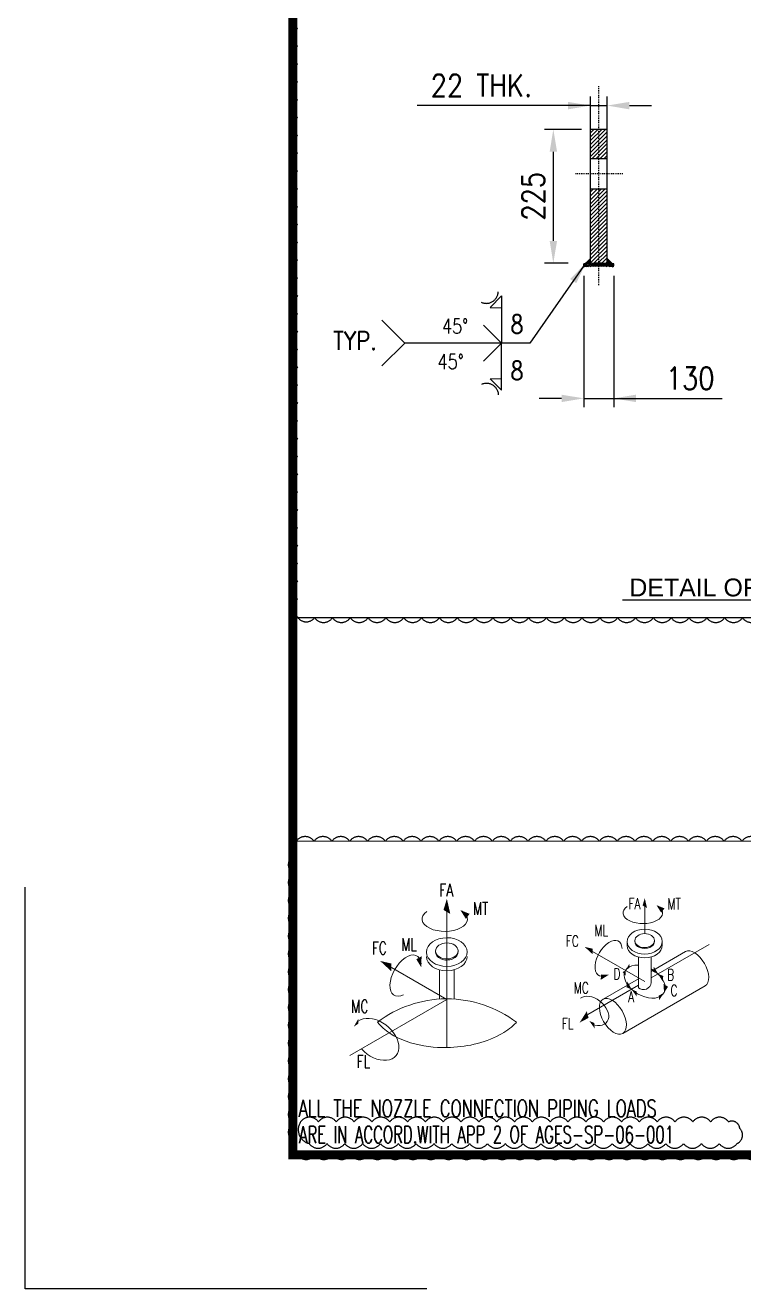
# Model space of a CAD drawing. Header units: inches. Extents: x -100737 to -99065, y -38026 to -37432.
# Drawn here: x -100737 to -100656.4, y -38026.3 to -37884.6 of the extents above; entities that cross this region are included whole.
import ezdxf
from ezdxf.enums import TextEntityAlignment as Align

# ---------------------------------------------------------------- set-up
doc = ezdxf.new("R2010")
doc.units = ezdxf.units.IN
doc.header["$LTSCALE"] = 200
doc.header["$MEASUREMENT"] = 0
doc.linetypes.add('CENTER', pattern=[2, 1.25, -0.25, 0.25, -0.25])
doc.linetypes.add('DASHED', pattern=[0.75, 0.5, -0.25])
for name, color, linetype in [('BORDER1', 3, 'Continuous'), ('BORDER2', 7, 'Continuous'), ('CENTER', 1, 'CENTER'), ('DIMENSION', 8, 'Continuous'), ('EQPT', 6, 'Continuous'), ('MIS', 7, 'Continuous'), ('OBJ', 7, 'Continuous'), ('text', 3, 'Continuous'), ('WELD', 5, 'Continuous'), ('WELDSYM', 7, 'Continuous')]:
    doc.layers.add(name, color=color, linetype=linetype)
doc.layers.add('EQUIPMENT', color=4, linetype='Continuous', lineweight=13)
doc.layers.add('OBJECT', color=7, linetype='Continuous', lineweight=18)
doc.styles.add('ARIAL', font='arial.ttf')
doc.styles.add('ROMANC', font='ROMANC', dxfattribs={"height": 5})
doc.styles.add('ROMANS', font='romans.shx', dxfattribs={"width": 0.85})
doc.styles.add('ROMANT', font='romant.shx')
doc.styles.add('RS', font='ROMANS.shx', dxfattribs={"width": 0.8})
doc.styles.get("Standard").update_dxf_attribs({"font": 'romans.shx'})
doc.dimstyles.new('VEP-8', dxfattribs={"dimscale": 0, "dimtxt": 2.5, "dimasz": 2.5, "dimexe": 1, "dimexo": 1, "dimgap": 1, "dimtad": 1, "dimdec": 0, "dimlfac": 15, "dimzin": 9, "dimdsep": 46, "dimtxsty": 'ROMANS', "dimcen": 0, "dimclrd": 256, "dimclre": 256, "dimclrt": 3, "dimadec": 0, "dimazin": 2, "dimtfac": 1, "dimtdec": 1, "dimtmove": 0, "dimatfit": 3, "dimfxl": 1, "dimlwd": -1, "dimlwe": -1, "dimarcsym": 1})
doc.dimstyles.new('VEP-8$0', dxfattribs={"dimscale": 0, "dimtxt": 2.5, "dimasz": 2.5, "dimexe": 1, "dimexo": 1, "dimgap": 1, "dimtad": 1, "dimdec": 0, "dimlfac": 15, "dimzin": 9, "dimdsep": 46, "dimtxsty": 'ROMANS', "dimcen": 0, "dimclrd": 256, "dimclre": 256, "dimclrt": 3, "dimadec": 0, "dimazin": 2, "dimtfac": 1, "dimtdec": 1, "dimtmove": 0, "dimatfit": 3, "dimfxl": 1, "dimlwd": -1, "dimlwe": -1, "dimarcsym": 1})

# ---------------------------------------------------------------- blocks, each defined once
blk = doc.blocks.new('*U110')
at = {"layer": 'BORDER1', "color": 154, "true_color": 0x1859a9, "const_width": 1}
blk.add_lwpolyline([(0, 564), (796, 564), (796, 0), (0, 0)], close=True, dxfattribs=at)
at = {"layer": 'BORDER2'}
blk.add_lwpolyline([(15, -15), (-30, -15), (-30, 30)], dxfattribs=at)
at = {"layer": 'BORDER2', "flags": 8}
for tag, height, style, p in [('REV-B', 2.7, 'ROMANS', (662.76, 125.68)), ('REV-A', 2.7, 'ROMANS', (662.76, 118.68)), ('RE-B', 7, 'ROMANT', (745.34, 6.15))]:
    blk.add_attdef(tag, text='', height=height, dxfattribs=dict(at, style=style)).set_placement(p, align=Align.CENTER)
at = {"layer": 'BORDER2', "style": 'ROMANS', "width": 4.59626}
for tag, p, p2 in [('DATE-B', (668.47, 125.68), (681.47, 125.68)), ('DATE-A', (668.47, 118.68), (681.47, 118.68))]:
    blk.add_attdef(tag, text='', height=2.7, dxfattribs=at).set_placement(p, p2, align=Align.FIT)
at = {"layer": 'BORDER2'}
for tag, height, style, p in [('DRN-B', 2.7, 'ROMANS', (689.55, 125.68)), ('CHD-B', 2.7, 'ROMANS', (701.61, 125.68)), ('APD-B', 2.7, 'ROMANS', (713.32, 125.68)), ('DRN-A', 2.7, 'ROMANS', (689.55, 118.68)), ('CHD-A', 2.7, 'ROMANS', (701.61, 118.68)), ('APD-A', 2.7, 'ROMANS', (713.32, 118.68)), ('CONS_CONT_VEND', 3.5, 'ROMANC', (726, 61.94))]:
    blk.add_attdef(tag, text='', height=height, dxfattribs=dict(at, style=style)).set_placement(p, align=Align.CENTER)
at = {"layer": 'BORDER2', "style": 'ROMANS', "width": 0.8}
for tag, p, height in [('1:X', (670.77, 103.49), 3), ('LOC', (709.61, 103.49), 3), ('PROJ_NO', (774.84, 103.49), 3), ('CONS_DRG_NO', (681.74, 53.26), 2.5)]:
    blk.add_attdef(tag, p, '', height=height, dxfattribs=at)
at = {"layer": 'BORDER2', "lineweight": 30, "width": 0.8, "flags": 104}
for tag, p in [('COMMENTS-B', (720.22, 127.5)), ('COMMENTS-A', (720.22, 120.5))]:
    blk.add_attdef(tag, text='', height=2.2, dxfattribs=at).set_placement(p, align=Align.MIDDLE_LEFT)
at = {"layer": 'BORDER2', "style": 'ROMANS', "width": 0.8}
for tag, p in [('PROJECT_TITLE_1', (726, 45.91)), ('PROJECT_TITLE_2', (726, 40.58))]:
    blk.add_attdef(tag, text='', height=3.5, dxfattribs=at).set_placement(p, align=Align.MIDDLE)
at = {"layer": 'BORDER2', "style": 'ROMANT', "width": 0.8}
for tag, p in [('DRG_TITLE_1', (726, 29.73)), ('DRG_TITLE_2', (726, 23.03)), ('DRG_TITLE_3', (726, 16.33))]:
    blk.add_attdef(tag, text='', height=4, dxfattribs=at).set_placement(p, align=Align.CENTER)
at = {"layer": 'BORDER2', "style": 'ROMANT'}
for tag, p in [('AR', (668.95, 6.15)), ('PA', (683.03, 6.15)), ('DC', (697.09, 6.15)), ('TS', (775.94, 6.15))]:
    blk.add_attdef(tag, p, '', height=7, dxfattribs=at)
for tag, p in [('SRNO', (736.79, 6.15)), ('SH', (771.83, 6.2))]:
    blk.add_attdef(tag, text='', height=7, dxfattribs=at).set_placement(p, align=Align.RIGHT)
at = {"layer": 'BORDER2', "style": 'ROMANS', "flags": 2}
blk.add_attdef('TB_VERSION', text='', height=2, dxfattribs=at).set_placement((1, -1), align=Align.TOP_LEFT)
blk = doc.blocks.new('*D196')
at = {"layer": 'Defpoints', "color": 0, "transparency": 16777216}
for p in [(-100671.71, -37893.59), (-100673.58, -37901.87), (-100671.71, -37901.87)]:
    blk.add_point(p, dxfattribs=at)
at = {"layer": 'DIMENSION', "transparency": 16777216}
for p, q in [((-100673.58, -37893.59), (-100693.03, -37893.59)), ((-100676.08, -37893.59), (-100678.58, -37893.59)), ((-100673.58, -37900.87), (-100673.58, -37892.59)), ((-100673.58, -37893.59), (-100671.71, -37893.59)), ((-100671.71, -37900.87), (-100671.71, -37892.59)), ((-100669.21, -37893.59), (-100666.71, -37893.59))]:
    blk.add_line(p, q, dxfattribs=at)
for points in [[(-100676.08, -37894.01), (-100676.08, -37893.18), (-100673.58, -37893.59)], [(-100669.21, -37893.18), (-100669.21, -37894.01), (-100671.71, -37893.59)]]:
    blk.add_solid(points, dxfattribs=at)
at = {"layer": 'DIMENSION', "color": 3, "linetype": 'DASHED', "ltscale": 10, "transparency": 16777216, "insert": (-100685.8, -37891.34), "char_height": 2.5, "attachment_point": 5, "style": 'ROMANS'}
blk.add_mtext('22 THK.', dxfattribs=at)
blk = doc.blocks.new('*D197')
at = {"layer": 'Defpoints', "color": 0, "transparency": 16777216}
for p in [(-100674.32, -37911.68), (-100670.97, -37911.68), (-100670.97, -37926.42)]:
    blk.add_point(p, dxfattribs=at)
at = {"layer": 'DIMENSION', "transparency": 16777216}
for p, q in [((-100674.32, -37912.68), (-100674.32, -37927.42)), ((-100670.97, -37912.68), (-100670.97, -37927.42)), ((-100676.82, -37926.42), (-100679.32, -37926.42)), ((-100674.32, -37926.42), (-100670.97, -37926.42)), ((-100670.97, -37926.42), (-100658.81, -37926.42)), ((-100668.47, -37926.42), (-100665.97, -37926.42))]:
    blk.add_line(p, q, dxfattribs=at)
for points in [[(-100676.82, -37926.84), (-100676.82, -37926.01), (-100674.32, -37926.42)], [(-100668.47, -37926.01), (-100668.47, -37926.84), (-100670.97, -37926.42)]]:
    blk.add_solid(points, dxfattribs=at)
at = {"layer": 'DIMENSION', "color": 3, "linetype": 'DASHED', "ltscale": 10, "transparency": 16777216, "insert": (-100662.39, -37924.17), "char_height": 2.5, "attachment_point": 5, "style": 'ROMANS'}
blk.add_mtext('130', dxfattribs=at)
blk = doc.blocks.new('*D205')
at = {"layer": 'Defpoints', "color": 0, "transparency": 16777216}
for p in [(-100673.58, -37896.26), (-100677.74, -37911.26), (-100675.07, -37911.26)]:
    blk.add_point(p, dxfattribs=at)
at = {"layer": 'DIMENSION', "transparency": 16777216}
for p, q in [((-100674.58, -37896.26), (-100678.74, -37896.26)), ((-100677.74, -37898.76), (-100677.74, -37908.76)), ((-100676.07, -37911.26), (-100678.74, -37911.26))]:
    blk.add_line(p, q, dxfattribs=at)
for points in [[(-100677.32, -37898.76), (-100678.15, -37898.76), (-100677.74, -37896.26)], [(-100678.15, -37908.76), (-100677.32, -37908.76), (-100677.74, -37911.26)]]:
    blk.add_solid(points, dxfattribs=at)
at = {"layer": 'DIMENSION', "color": 3, "linetype": 'DASHED', "ltscale": 10, "transparency": 16777216, "insert": (-100679.99, -37903.76), "char_height": 2.5, "attachment_point": 5, "rotation": 90, "style": 'ROMANS'}
blk.add_mtext('225', dxfattribs=at)

msp = doc.modelspace()

# ---------------------------------------------------------------- hatches: boundary and pattern name
at = {"layer": 'DIMENSION', "linetype": 'DASHED', "ltscale": 10}
h = msp.add_hatch(dxfattribs=at)
h.set_pattern_fill('ANSI31', color=256, scale=2.5)
h.paths.add_polyline_path([(-100673.58, -37902.96), (-100673.58, -37910.728), (-100673.58, -37911.286, -0.013517), (-100672.644, -37911.26), (-100672.644, -37902.96)])
h.paths.add_polyline_path([(-100672.644, -37902.96), (-100672.644, -37911.26, -0.013517), (-100671.707, -37911.286), (-100671.707, -37902.96)])
h.paths.add_polyline_path([(-100673.58, -37896.26), (-100673.58, -37899.56), (-100672.644, -37899.56), (-100672.644, -37896.26)])
h.paths.add_polyline_path([(-100672.644, -37896.26), (-100672.644, -37899.56), (-100671.707, -37899.56), (-100671.707, -37896.26)])
h = msp.add_hatch(dxfattribs=at)
h.set_pattern_fill('ANSI31', color=2, angle=110)
h.set_pattern_definition([(155, (-138489.35597, 62749.72871), (-0.05282728272, -0.11328847338), [])])
h.paths.add_polyline_path([(-100672.644, -37911.594, -0.0246413), (-100670.971, -37911.676), (-100670.958, -37911.342, 0.0243648), (-100672.644, -37911.26)])
h.paths.add_polyline_path([(-100674.316, -37911.676, -0.0246413), (-100672.644, -37911.594), (-100672.644, -37911.26, 0.0243648), (-100674.33, -37911.342)])
h.paths.add_polyline_path([(-100670.238, -37922.044), (-100676.649, -37922.044), (-100676.649, -37918.294), (-100670.238, -37918.294)], flags=9)
h.paths.add_polyline_path([(-100670.238, -37922.044), (-100676.649, -37922.044), (-100676.649, -37918.294), (-100670.238, -37918.294)], flags=9)
at = {"layer": 'WELD'}
h = msp.add_hatch(dxfattribs=at)
h.set_pattern_fill('ANSI37', color=256, scale=0.333333, angle=90)
h.set_pattern_definition([(135, (-138489.355974, 62760.14066), (-0.02946278255, -0.02946278255), []), (225, (-138489.355974, 62760.14066), (0.02946278255, -0.02946278255), [])])
h.paths.add_polyline_path([(-100671.101, -37911.329), (-100671.707, -37910.723), (-100671.707, -37911.286, -0.0087675)])
h.paths.add_polyline_path([(-100673.58, -37910.728), (-100674.181, -37911.329, -0.0086901), (-100673.58, -37911.286)])

# ---------------------------------------------------------------- linework, layer by layer
for p, q in [((-100673.58, -37911.286), (-100673.58, -37896.26)), ((-100671.707, -37911.286), (-100671.707, -37896.26)), ((-100673.58, -37910.728), (-100674.181, -37911.329)), ((-100671.707, -37910.723), (-100671.101, -37911.329)), ((-100674.316, -37911.676), (-100674.33, -37911.342)), ((-100670.971, -37911.676), (-100670.958, -37911.342))]:
    msp.add_line(p, q)
for radius, start, end in [(17.333, 84.41711, 95.58289), (17, 84.35377, 95.64623)]:
    msp.add_arc((-100672.644, -37928.594), radius, start, end)
at = {"layer": 'CENTER', "linetype": 'CENTER', "ltscale": 0.0001}
for p, q in [((-100672.644, -37913.72), (-100672.644, -37891.406)), ((-100669.955, -37901.26), (-100675.332, -37901.26))]:
    msp.add_line(p, q, dxfattribs=at)
at = {"layer": 'DIMENSION', "color": 0, "linetype": 'DASHED', "ltscale": 10}
for p, q in [((-100671.707, -37896.26), (-100673.58, -37896.26)), ((-100671.707, -37899.56, -1.028), (-100673.58, -37899.56, -1.028)), ((-100671.707, -37902.96, -1.028), (-100673.58, -37902.96, -1.028))]:
    msp.add_line(p, q, dxfattribs=at)
at = {"layer": 'DIMENSION', "color": 7, "linetype": 'DASHED'}
for p, q in [((-100683.542, -37914.935), (-100684.837, -37916.23)), ((-100683.542, -37914.935), (-100683.542, -37920.225)), ((-100684.837, -37916.23), (-100683.542, -37916.268)), ((-100685.556, -37918.211), (-100683.542, -37920.225)), ((-100685.556, -37922.239), (-100683.542, -37920.225)), ((-100683.542, -37925.515), (-100683.542, -37920.225)), ((-100684.837, -37924.221), (-100683.542, -37924.183)), ((-100683.542, -37925.515), (-100684.837, -37924.221))]:
    msp.add_line(p, q, dxfattribs=at)
at = {"layer": 'DIMENSION'}
msp.add_line((-100572.054, -37951.025), (-100706.428, -37951.025), dxfattribs=at)
at = {"layer": 'DIMENSION', "color": 252, "lineweight": 15}
for p, q in [((-100667.479, -37986.446, 1.229), (-100667.479, -37983.011, 1.229)), ((-100689.679, -37983.986, 2.77), (-100689.679, -37999.213, 2.77)), ((-100673.333, -37988.441, 1.229), (-100667.479, -37991.821, 1.229)), ((-100666.761, -37991.406, 1.229), (-100660.247, -37987.645, 1.229)), ((-100695.897, -37990.237, 2.77), (-100689.679, -37993.828, 2.77)), ((-100673.886, -37995.519, 1.229), (-100668.198, -37992.235, 1.229)), ((-100689.679, -37993.828, 2.77), (-100700.582, -38000.119, 2.77))]:
    msp.add_line(p, q, dxfattribs=at)
at = {"layer": 'DIMENSION', "color": 6, "linetype": 'DASHED', "ltscale": 10}
for points in [[(-100654.518, -37951.025, -0.5206), (-100656.518, -37951.025, -0.5206), (-100658.518, -37951.025, -0.5206), (-100660.518, -37951.025, -0.5206), (-100662.518, -37951.025, -0.5206), (-100664.518, -37951.025, -0.5206), (-100666.518, -37951.025, -0.5206), (-100668.518, -37951.025, -0.5206), (-100670.518, -37951.025, -0.5206), (-100672.518, -37951.025, -0.5206), (-100674.518, -37951.025, -0.5206), (-100676.518, -37951.025, -0.5206), (-100678.518, -37951.025, -0.5206), (-100680.518, -37951.025, -0.5206), (-100682.518, -37951.025, -0.5206), (-100684.518, -37951.025, -0.5206), (-100686.518, -37951.025, -0.5206), (-100688.518, -37951.025, -0.5206), (-100690.518, -37951.025, -0.5206), (-100692.518, -37951.025, -0.5206), (-100694.518, -37951.025, -0.5206), (-100696.518, -37951.025, -0.5206), (-100698.518, -37951.025, -0.5206), (-100700.518, -37951.025, -0.5206), (-100702.518, -37951.025, -0.5206), (-100704.518, -37951.025, -0.5206), (-100706.428, -37950.936, -0.5206), (-100706.428, -37948.936, -0.5206), (-100706.428, -37946.936, -0.5206), (-100706.428, -37944.936, -0.5206), (-100706.428, -37942.936, -0.5206), (-100706.428, -37940.936, -0.5206), (-100706.428, -37938.936, -0.5206), (-100706.428, -37936.936, -0.5206), (-100706.428, -37934.936, -0.5206), (-100706.428, -37932.936, -0.5206), (-100706.428, -37930.936, -0.5206), (-100706.428, -37928.936, -0.5206), (-100706.428, -37926.936, -0.5206), (-100706.428, -37924.936, -0.5206), (-100706.428, -37922.936, -0.5206), (-100706.428, -37920.936, -0.5206), (-100706.428, -37918.936, -0.5206), (-100706.428, -37916.936, -0.5206), (-100706.428, -37914.936, -0.5206), (-100706.428, -37912.936, -0.5206), (-100706.428, -37910.936, -0.5206), (-100706.428, -37908.936, -0.5206), (-100706.428, -37906.936, -0.5206), (-100706.428, -37904.936, -0.5206), (-100706.428, -37902.936, -0.5206), (-100706.428, -37900.936, -0.5206), (-100706.428, -37898.936, -0.5206), (-100706.428, -37896.936, -0.5206), (-100706.428, -37894.936, -0.5206), (-100706.428, -37892.936, -0.5206), (-100706.428, -37890.936, -0.5206), (-100706.428, -37888.936, -0.5206), (-100706.428, -37886.936, -0.5206), (-100706.428, -37884.936, -0.5206), (-100706.428, -37881.863, -0.5206)], [(-100654.479, -38011.246, -0.5206), (-100656.479, -38011.246, -0.5206), (-100658.479, -38011.246, -0.5206), (-100660.479, -38011.246, -0.5206), (-100662.479, -38011.246, -0.5206), (-100664.479, -38011.246, -0.5206), (-100666.479, -38011.246, -0.5206), (-100668.479, -38011.246, -0.5206), (-100670.479, -38011.246, -0.5206), (-100672.479, -38011.246, -0.5206), (-100674.479, -38011.246, -0.5206), (-100676.479, -38011.246, -0.5206), (-100678.479, -38011.246, -0.5206), (-100680.479, -38011.246, -0.5206), (-100682.479, -38011.246, -0.5206), (-100684.479, -38011.246, -0.5206), (-100686.479, -38011.246, -0.5206), (-100688.479, -38011.246, -0.5206), (-100690.479, -38011.246, -0.5206), (-100692.479, -38011.246, -0.5206), (-100694.479, -38011.246, -0.5206), (-100696.479, -38011.246, -0.5206), (-100698.479, -38011.246, -0.5206), (-100700.479, -38011.246, -0.5206), (-100702.479, -38011.246, -0.5206), (-100704.479, -38011.246, -0.5206), (-100706.479, -38011.246, -0.5206), (-100706.948, -38009.714, -0.5206), (-100706.948, -38007.714, -0.5206), (-100706.948, -38005.714, -0.5206), (-100706.948, -38003.714, -0.5206), (-100706.948, -38001.714, -0.5206), (-100706.948, -37999.714, -0.5206), (-100706.948, -37997.714, -0.5206), (-100706.948, -37995.714, -0.5206), (-100706.948, -37993.714, -0.5206), (-100706.948, -37991.714, -0.5206), (-100706.948, -37989.714, -0.5206), (-100706.948, -37987.714, -0.5206), (-100706.948, -37985.714, -0.5206), (-100706.948, -37983.714, -0.5206), (-100706.948, -37981.714, -0.5206), (-100706.948, -37979.714, -0.5206), (-100706.948, -37977.714, -0.5206), (-100706.578, -37976.084, -0.5206), (-100704.578, -37976.084, -0.5206), (-100702.578, -37976.084, -0.5206), (-100700.578, -37976.084, -0.5206), (-100698.578, -37976.084, -0.5206), (-100696.578, -37976.084, -0.5206), (-100694.578, -37976.084, -0.5206), (-100692.578, -37976.084, -0.5206), (-100690.578, -37976.084, -0.5206), (-100688.578, -37976.084, -0.5206), (-100686.578, -37976.084, -0.5206), (-100684.578, -37976.084, -0.5206), (-100682.578, -37976.084, -0.5206), (-100680.578, -37976.084, -0.5206), (-100678.578, -37976.084, -0.5206), (-100676.578, -37976.084, -0.5206), (-100674.578, -37976.084, -0.5206), (-100672.578, -37976.084, -0.5206), (-100670.578, -37976.084, -0.5206), (-100668.578, -37976.084, -0.5206), (-100666.578, -37976.084, -0.5206), (-100664.578, -37976.084, -0.5206), (-100662.578, -37976.084, -0.5206), (-100660.578, -37976.084, -0.5206), (-100658.578, -37976.084, -0.5206), (-100656.578, -37976.084, -0.5206), (-100654.578, -37976.084, -0.5206)]]:
    msp.add_lwpolyline(points, format="xyb", dxfattribs=at)
msp.add_lwpolyline([(-100706.089, -38007.549, -0.5206), (-100704.089, -38007.549, -0.5206), (-100702.089, -38007.549, -0.5206), (-100700.089, -38007.549, -0.5206), (-100698.089, -38007.549, -0.5206), (-100696.089, -38007.549, -0.5206), (-100694.089, -38007.549, -0.5206), (-100692.089, -38007.549, -0.5206), (-100690.089, -38007.549, -0.5206), (-100688.089, -38007.549, -0.5206), (-100686.089, -38007.549, -0.5206), (-100684.089, -38007.549, -0.5206), (-100682.089, -38007.549, -0.5206), (-100680.089, -38007.549, -0.5206), (-100678.089, -38007.549, -0.5206), (-100676.089, -38007.549, -0.5206), (-100674.089, -38007.549, -0.5206), (-100672.089, -38007.549, -0.5206), (-100670.089, -38007.549, -0.5206), (-100668.089, -38007.549, -0.5206), (-100666.089, -38007.549, -0.5206), (-100664.089, -38007.549, -0.5206), (-100662.089, -38007.549, -0.5206), (-100660.089, -38007.549, -0.5206), (-100658.089, -38007.549, -0.5206), (-100656.824, -38008.285, -0.5206), (-100657.129, -38009.981, -0.5206), (-100659.129, -38009.981, -0.5206), (-100661.129, -38009.981, -0.5206), (-100663.129, -38009.981, -0.5206), (-100665.129, -38009.981, -0.5206), (-100667.129, -38009.981, -0.5206), (-100669.129, -38009.981, -0.5206), (-100671.129, -38009.981, -0.5206), (-100673.129, -38009.981, -0.5206), (-100675.129, -38009.981, -0.5206), (-100677.129, -38009.981, -0.5206), (-100679.129, -38009.981, -0.5206), (-100681.129, -38009.981, -0.5206), (-100683.129, -38009.981, -0.5206), (-100685.129, -38009.981, -0.5206), (-100687.129, -38009.981, -0.5206), (-100689.129, -38009.981, -0.5206), (-100691.129, -38009.981, -0.5206), (-100693.129, -38009.981, -0.5206), (-100695.129, -38009.981, -0.5206), (-100697.129, -38009.981, -0.5206), (-100699.129, -38009.981, -0.5206), (-100701.129, -38009.981, -0.5206), (-100703.129, -38009.981, -0.5206), (-100705.129, -38009.981, -0.5206)], format="xyb", close=True, dxfattribs=at)
at = {"layer": 'DIMENSION', "color": 7, "linetype": 'DASHED'}
for centre, start, end in [((-100685.277, -37914.407), 245.43833, 357.29812), ((-100685.231, -37926.103), 2.70188, 114.56167)]:
    msp.add_arc(centre, 1.36, start, end, dxfattribs=at)
at = {"layer": 'DIMENSION', "color": 252, "lineweight": 15}
for centre, major_axis, ratio, start_param, end_param in [((-100689.92, -37984.806, 2.77), (-2.547, 0), 0.542969, -0.6508421, 3.8370567), ((-100667.689, -37984.119, 1.229), (-2.211, 0), 0.542969, -0.6508421, 3.8370567), ((-100694.319, -37991.149, 2.77), (-1.274, -2.206), 0.542969, 2.4907506, 6.9786494), ((-100667.479, -37991.821, 1.229), (-2.161, 1.248), 0.6379394, -0.900792, 4.7481778), ((-100673.29, -37995.102, 0.5), (-1.547, 1.273), 0.6715952, 8.3074851, 12.4171755), ((-100697.602, -37998.295, 1.724), (-2.219, 1.827), 0.6715952, 7.6399143, 12.4171755)]:
    msp.add_ellipse(centre, major_axis=major_axis, ratio=ratio, start_param=start_param, end_param=end_param, dxfattribs=at)
at = {"layer": 'DIMENSION', "color": 252, "lineweight": 15, "extrusion": (0, 0, -1)}
msp.add_ellipse((-100671.545, -37989.199, 0.485), major_axis=(1.105, 1.915), ratio=0.542969, start_param=2.4907506, end_param=6.9786494, dxfattribs=at)
at = {"layer": 'DIMENSION', "color": 252, "lineweight": 15}
for points in [[(-100689.679, -37982.536, 2.77), (-100690.061, -37983.787, 2.77), (-100689.296, -37984.228, 2.77)], [(-100667.479, -37982.469, 1.229), (-100667.728, -37983.283, 1.229), (-100667.231, -37983.57, 1.229)], [(-100687.554, -37984.781, 2.77), (-100687.134, -37984.225, 2.77), (-100688.165, -37983.803, 2.77)], [(-100665.635, -37984.098, 1.229), (-100665.27, -37983.616, 1.229), (-100666.166, -37983.25, 1.229)], [(-100674.221, -37987.929, 1.229), (-100673.333, -37988.134, 1.229), (-100673.333, -37988.749, 1.229)], [(-100697.171, -37989.502, 2.77), (-100695.897, -37989.796, 2.77), (-100695.897, -37990.679, 2.77)], [(-100693.109, -37989.321, 2.77), (-100692.517, -37988.978, 2.77), (-100692.558, -37990.206, 2.77)], [(-100669.202, -37989.805, 1.229), (-100669.186, -37990.263, 1.229), (-100669.641, -37990.573, 1.229)], [(-100666.551, -37990.723, 1.229), (-100666.458, -37990.161, 1.229), (-100665.978, -37990.959, 1.229)], [(-100672.409, -37991.023, 0.485), (-100672.41, -37991.617, 0.485), (-100671.505, -37991.052, 0.485)], [(-100669.955, -37990.752, 1.229), (-100669.643, -37991.207, 1.229), (-100669.641, -37990.573, 1.229)], [(-100665.406, -37991.194, 1.229), (-100665.467, -37991.823, 1.229), (-100665.978, -37990.959, 1.229)], [(-100669.538, -37992.455, 1.229), (-100669.43, -37991.8, 1.229), (-100668.965, -37992.69, 1.229)], [(-100668.393, -37992.925, 1.229), (-100668.374, -37993.508, 1.229), (-100668.965, -37992.69, 1.229)], [(-100665.383, -37992.101, 1.229), (-100664.863, -37992.394, 1.229), (-100665.318, -37993.068, 1.229)], [(-100665.907, -37993.394, 1.229), (-100665.865, -37993.884, 1.229), (-100665.318, -37993.068, 1.229)], [(-100674.789, -37996.422, 1.229), (-100673.787, -37995.889, 1.229), (-100673.985, -37995.149, 1.229)], [(-100699.624, -37996.003, 1.724), (-100699.605, -37996.531, 1.724), (-100700.129, -37996.888, 1.724)], [(-100673.131, -37996.47, 0.5), (-100673.113, -37997.053, 0.5), (-100673.703, -37996.235, 0.5)]]:
    msp.add_solid(points, dxfattribs=at)
at = {"layer": 'EQUIPMENT', "color": 8, "lineweight": 15, "ltscale": 75}
for p in [(-100696.972, -37917.663), (-100696.972, -37922.788)]:
    msp.add_line(p, (-100694.41, -37920.225), dxfattribs=at)
at = {"layer": 'MIS', "color": 1, "linetype": 'Continuous', "lineweight": 15}
for p, q in [((-100706.947, -38011.246, -0.417), (-100706.947, -37958.693, -0.417)), ((-100706.947, -38011.246), (-100706.947, -37965.272, -0.15)), ((-100706.948, -37976.084, -0.315), (-100536.473, -37976.085, -0.324))]:
    msp.add_line(p, q, dxfattribs=at)
at = {"layer": 'OBJ', "color": 4, "lineweight": 15}
for p, q in [((-100669.464, -37987.774, 1.229), (-100669.467, -37987.344, 1.229)), ((-100665.512, -37987.751, 1.229), (-100665.514, -37987.321, 1.229)), ((-100668.199, -37989.069, 1.229), (-100668.198, -37989.252, 1.229)), ((-100690.5, -37990.508, 2.77), (-100690.499, -37990.719, 2.77))]:
    msp.add_line(p, q, dxfattribs=at)
at = {"layer": 'OBJ', "lineweight": 15, "ltscale": 0.5}
for p, q in [((-100666.761, -37990.676, 1.229), (-100662.93, -37988.464, 1.229)), ((-100668.198, -37989.252, 1.229), (-100668.198, -37992.519, 1.229)), ((-100666.761, -37989.232, 1.229), (-100666.761, -37991.908, 1.229)), ((-100690.499, -37990.719, 2.77), (-100690.499, -37993.779, 2.77)), ((-100688.844, -37990.696, 2.77), (-100688.844, -37993.779, 2.77)), ((-100672.163, -37993.795, 1.229), (-100668.198, -37991.505, 1.229)), ((-100669.952, -37997.624, 1.229), (-100660.719, -37992.293, 1.229))]:
    msp.add_line(p, q, dxfattribs=at)
for centre, radius, start, end in [((-100667.637, -37991.843, 1.229), 0.878, 230.34384, 355.73517), ((-100689.679, -38006.608, 2.77), 12.855, 90.57431, 127.2588), ((-100689.679, -38006.608, 2.77), 12.855, 52.67568, 90)]:
    msp.add_arc(centre, radius, start, end, dxfattribs=at)
at = {"layer": 'OBJ', "color": 4, "lineweight": 15, "extrusion": (0, 0, -1)}
for centre, major_axis in [((-100667.49, -37987.333, 1.229), (1.976, 0.011)), ((-100689.684, -37988.508, 2.77), (2.277, 0.013)), ((-100667.491, -37987.225, 1.229), (1.102, 0.006)), ((-100689.684, -37988.384, 2.77), (1.27, 0.007))]:
    msp.add_ellipse(centre, major_axis=major_axis, ratio=0.7071068, dxfattribs=at)
for centre, major_axis, start_param, end_param in [((-100667.49, -37987.333, 1.229), (1.102, 0.006), -0.0690166, 3.2106092), ((-100689.684, -37988.508, 2.77), (1.27, 0.007), -0.0690166, 3.2106092), ((-100667.488, -37987.763, 1.229), (-1.976, -0.011), 3.1415927, 6.2831853), ((-100689.681, -37989.003, 2.77), (-2.277, -0.013), 3.1415927, 6.2831853)]:
    msp.add_ellipse(centre, major_axis=major_axis, ratio=0.7071068, start_param=start_param, end_param=end_param, dxfattribs=at)
at = {"layer": 'OBJ', "lineweight": 15, "ltscale": 0.5}
msp.add_ellipse((-100661.825, -37990.379, 1.229), major_axis=(-1.105, 1.915), ratio=0.542969, start_param=3.1415927, end_param=6.2831853, dxfattribs=at)
msp.add_ellipse((-100671.058, -37995.709, 1.229), major_axis=(-1.105, 1.915), ratio=0.542969, dxfattribs=at)
msp.add_open_spline([(-100697.461, -37996.376, 2.77), (-100697.368, -37996.487, 2.77), (-100695.53, -37998.545, 2.77), (-100690.161, -37999.759, 2.77), (-100684.878, -37998.592, 2.77), (-100682.465, -37997.02, 2.77), (-100681.936, -37996.444, 2.77), (-100681.884, -37996.385, 2.77)], degree=3, knots=[0, 0, 0, 0, 1.0665147, 20.3193304, 35.1210217, 40.2939211, 40.8700526, 40.8700526, 40.8700526, 40.8700526], dxfattribs=at)
at = {"layer": 'text', "color": 1, "lineweight": 15}
msp.add_line((-100706.947, -38011.246), (-100536.479, -38011.246), dxfattribs=at)
at = {"layer": 'WELDSYM', "color": 4, "lineweight": 15, "ltscale": 0.5}
for p, q in [((-100666.761, -37989.232, 1.229), (-100666.762, -37989.061, 1.229)), ((-100688.844, -37990.696, 2.77), (-100688.845, -37990.498, 2.77))]:
    msp.add_line(p, q, dxfattribs=at)

# ---------------------------------------------------------------- block references
at = {"layer": 'BORDER1', "lineweight": 9, "xscale": 1.000952843108604, "yscale": 1.000952843108604, "zscale": 1.000952843108604}
msp.add_blockref('*U110', (-100706.947, -38011.246), dxfattribs=at)

# ---------------------------------------------------------------- texts
at = {"layer": 'EQPT', "style": 'ARIAL'}
msp.add_text('%%U DETAIL OF LIFTING LUG', height=2, dxfattribs=at).set_placement((-100669.984, -37948.626, -2.997))
at = {"layer": 'OBJECT', "color": 3, "lineweight": 15, "style": 'RS', "width": 0.85}
msp.add_text('TYP.', height=2.0714, dxfattribs=at).set_placement((-100702.436, -37920.985))
at = {"layer": 'OBJECT', "color": 3, "lineweight": 15, "style": 'RS'}
for s, width, p in [('ALL THE NOZZLE CONNECTION PIPING LOADS', 0.7, (-100706.298, -38006.035, 0.085)), ('ARE IN ACCORD.WITH APP 2 OF AGES-SP-06-001', 0.64, (-100706.258, -38008.972, 0.085))]:
    msp.add_text(s, height=1.90451, dxfattribs=dict(at, width=width)).set_placement(p, align=Align.MIDDLE_LEFT)
at = {"layer": 'OBJECT', "color": 3, "lineweight": 15, "width": 2.7644, "style": 'RS'}
for s, insert, char_height, attachment_point in [('45%%D', (-100687.28, -37917.5), 1.6571, 3), ('8', (-100681.098, -37919.134), 2.071, 9), ('45%%D', (-100687.782, -37921.472), 1.6571, 3), ('8', (-100681.098, -37922.266), 2.071, 3)]:
    msp.add_mtext(s, dxfattribs=dict(at, insert=insert, char_height=char_height, attachment_point=attachment_point))
at = {"layer": 'text', "lineweight": 15, "style": 'ROMANS', "width": 0.7}
for s, height, p in [('FA', 1.4365, (-100689.752, -37981.569, 2.77)), ('MT', 1.4365, (-100685.901, -37983.629, 2.77)), ('FA', 1.2469, (-100668.624, -37983.077, 1.229)), ('MT', 1.2469, (-100664.201, -37983.098, 1.229)), ('ML', 1.2469, (-100672.355, -37986.092, 1.974)), ('FC', 1.4365, (-100697.257, -37988.063, 2.77)), ('ML', 1.4365, (-100693.924, -37987.662, 2.77)), ('FC', 1.2469, (-100675.61, -37987.276, 1.229)), ('D', 1.247, (-100670.581, -37990.962, 1.229)), ('B', 1.247, (-100664.583, -37991.056, 1.229)), ('MC', 1.2469, (-100674.58, -37992.525, 1.229)), ('A', 1.247, (-100669, -37993.515, 1.229)), ('C', 1.247, (-100664.2, -37992.812, 1.229)), ('MC', 1.4365, (-100699.453, -37994.597, 2.77)), ('FL', 1.2469, (-100676.114, -37996.548, 1.229)), ('FL', 1.4365, (-100699.035, -38000.771, 2.77))]:
    msp.add_text(s, height=height, rotation=0.00011, dxfattribs=at).set_placement(p, align=Align.MIDDLE)

# ---------------------------------------------------------------- dimensions: what is measured, and where the dimension line sits
at = {"layer": 'DIMENSION', "color": 0, "linetype": 'DASHED'}
for base, p1, p2, text, picture, middle in [((-100671.707, -37893.594, -1.028), (-100673.58, -37901.87), (-100671.707, -37901.87), '22 THK.', '*D196', (-100685.804, -37893.594, -1.028)), ((-100670.971, -37926.424, -1.028), (-100674.316, -37911.676), (-100670.971, -37911.676), '130', '*D197', (-100662.391, -37926.424, -1.028))]:
    dim = msp.add_linear_dim(base=base, p1=p1, p2=p2, angle=180, text=text, dimstyle='VEP-8$0', override={"dimscale": 1, "dimtxt": 2.5, "dimtxsty": 'ROMANS', "dimtfill": 0}, dxfattribs=at)
    dim.commit()
    dim.dimension.update_dxf_attribs({"geometry": picture, "text_midpoint": middle, "dimtype": 160})
dim = msp.add_linear_dim(base=(-100677.738, -37911.26), p1=(-100673.58, -37896.26), p2=(-100675.075, -37911.26), angle=90, dimstyle='VEP-8$0', override={"dimscale": 1, "dimtxt": 2.5}, dxfattribs=at)
dim.commit()
dim.dimension.update_dxf_attribs({"geometry": '*D205', "text_midpoint": (-100679.988, -37903.76)})

# ---------------------------------------------------------------- leaders
at = {"layer": 'DIMENSION'}
msp.add_leader([(-100674.074, -37911.221), (-100680.362, -37920.225), (-100694.41, -37920.225)], dimstyle='VEP-8', override={"dimscale": 1}, dxfattribs=at)

doc.saveas('drawing.dxf')
